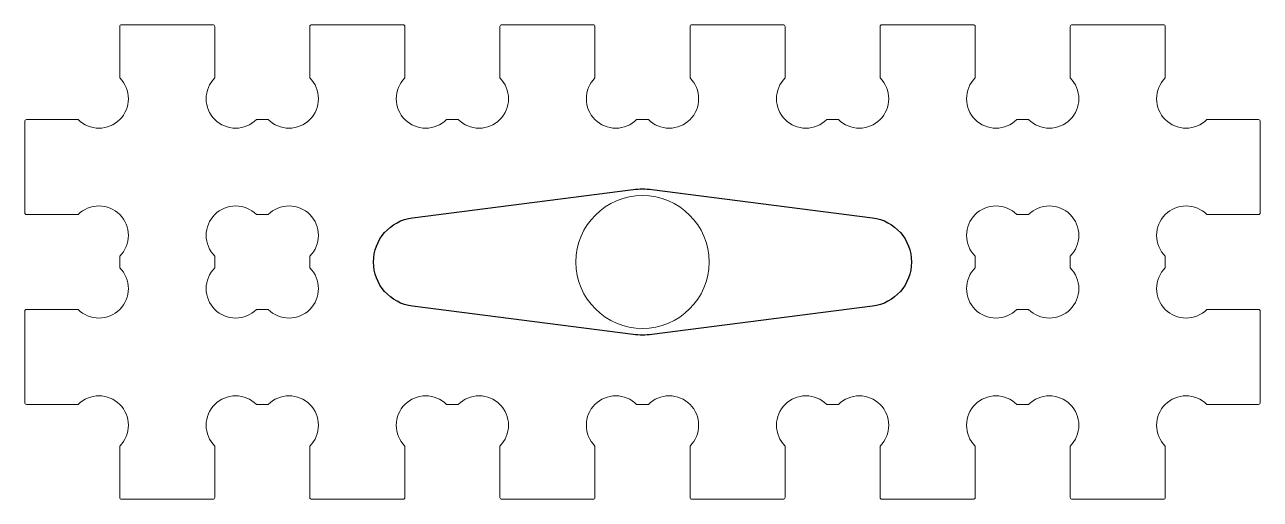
# Model space of a CAD drawing. Extents: x -32.5 to 32.5, y -12.5 to 12.5.
import ezdxf

# ---------------------------------------------------------------- set-up
doc = ezdxf.new("R2010")
doc.units = 0
doc.layers.get('0').update_dxf_attribs({"lineweight": 0})
doc.layers.add('grav2.5mm', color=3, linetype='Continuous')
doc.layers.add('holes', color=1, linetype='Continuous', lineweight=0)

msp = doc.modelspace()

# ---------------------------------------------------------------- linework, layer by layer
msp.add_lwpolyline([(-17.5, -9.692, 0.414214), (-17.5, -7.5, 0.414214), (-19.692, -7.5), (-20.308, -7.5, 0.414214), (-22.5, -7.5, 0.414214), (-22.5, -9.692), (-22.5, -12.4, -0.414214), (-22.6, -12.5), (-27.4, -12.5, -0.414214), (-27.5, -12.4), (-27.5, -9.692, 0.414214), (-27.5, -7.5, 0.414214), (-29.692, -7.5), (-32.4, -7.5, -0.414214), (-32.5, -7.4), (-32.5, -2.6, -0.414214), (-32.4, -2.5), (-29.692, -2.5, 0.414214), (-27.5, -2.5, 0.414214), (-27.5, -0.308), (-27.5, 0.308, 0.414214), (-27.5, 2.5, 0.414214), (-29.692, 2.5), (-32.4, 2.5, -0.414214), (-32.5, 2.6), (-32.5, 7.4, -0.414214), (-32.4, 7.5), (-29.692, 7.5, 0.414214), (-27.5, 7.5, 0.414214), (-27.5, 9.692), (-27.5, 12.4, -0.414214), (-27.4, 12.5), (-22.6, 12.5, -0.414214), (-22.5, 12.4), (-22.5, 9.692, 0.414214), (-22.5, 7.5, 0.414214), (-20.308, 7.5), (-19.692, 7.5, 0.414214), (-17.5, 7.5, 0.414214), (-17.5, 9.692), (-17.5, 12.4, -0.414214), (-17.4, 12.5), (-12.6, 12.5, -0.414214), (-12.5, 12.4), (-12.5, 9.692, 0.414214), (-12.5, 7.5, 0.414214), (-10.308, 7.5), (-9.692, 7.5, 0.414214), (-7.5, 7.5, 0.414214), (-7.5, 9.692), (-7.5, 12.4, -0.414214), (-7.4, 12.5), (-2.6, 12.5, -0.414214), (-2.5, 12.4), (-2.5, 9.692, 0.414214), (-2.5, 7.5, 0.414214), (-0.308, 7.5), (0.308, 7.5, 0.414214), (2.5, 7.5, 0.414214), (2.5, 9.692), (2.5, 12.4, -0.414214), (2.6, 12.5), (7.4, 12.5, -0.414214), (7.5, 12.4), (7.5, 9.692, 0.414214), (7.5, 7.5, 0.414214), (9.692, 7.5), (10.308, 7.5, 0.414214), (12.5, 7.5, 0.414214), (12.5, 9.692), (12.5, 12.4, -0.414214), (12.6, 12.5), (17.4, 12.5, -0.414214), (17.5, 12.4), (17.5, 9.692, 0.414214), (17.5, 7.5, 0.414214), (19.692, 7.5), (20.308, 7.5, 0.414214), (22.5, 7.5, 0.414214), (22.5, 9.692), (22.5, 12.4, -0.414214), (22.6, 12.5), (27.4, 12.5, -0.414214), (27.5, 12.4), (27.5, 9.692, 0.414214), (27.5, 7.5, 0.414214), (29.692, 7.5), (32.4, 7.5, -0.414214), (32.5, 7.4), (32.5, 2.6, -0.414214), (32.4, 2.5), (29.692, 2.5, 0.414214), (27.5, 2.5, 0.414214), (27.5, 0.308), (27.5, -0.308, 0.414214), (27.5, -2.5, 0.414214), (29.692, -2.5), (32.4, -2.5, -0.414214), (32.5, -2.6), (32.5, -7.4, -0.414214), (32.4, -7.5), (29.692, -7.5, 0.414214), (27.5, -7.5, 0.414214), (27.5, -9.692), (27.5, -12.4, -0.414214), (27.4, -12.5), (22.6, -12.5, -0.414214), (22.5, -12.4), (22.5, -9.692, 0.414214), (22.5, -7.5, 0.414214), (20.308, -7.5), (19.692, -7.5, 0.414214), (17.5, -7.5, 0.414214), (17.5, -9.692), (17.5, -12.4, -0.414214), (17.4, -12.5), (12.6, -12.5, -0.414214), (12.5, -12.4), (12.5, -9.692, 0.414214), (12.5, -7.5, 0.414214), (10.308, -7.5), (9.692, -7.5, 0.414214), (7.5, -7.5, 0.414214), (7.5, -9.692), (7.5, -12.4, -0.414214), (7.4, -12.5), (2.6, -12.5, -0.414214), (2.5, -12.4), (2.5, -9.692, 0.414214), (2.5, -7.5, 0.414214), (0.308, -7.5), (-0.308, -7.5, 0.414214), (-2.5, -7.5, 0.414214), (-2.5, -9.692), (-2.5, -12.4, -0.414214), (-2.6, -12.5), (-7.4, -12.5, -0.414214), (-7.5, -12.4), (-7.5, -9.692, 0.414214), (-7.5, -7.5, 0.414214), (-9.692, -7.5), (-10.308, -7.5, 0.414214), (-12.5, -7.5, 0.414214), (-12.5, -9.692), (-12.5, -12.4, -0.414214), (-12.6, -12.5), (-17.4, -12.5, -0.414214), (-17.5, -12.4), (-17.5, -9.692)], format="xyb", close=True)
at = {"layer": 'grav2.5mm', "flags": 128}
msp.add_lwpolyline([(12.099, -2.331), (0.489, -3.819, -0.063818), (-0.489, -3.819), (-12.099, -2.331, -0.880021), (-12.099, 2.331), (-0.489, 3.819, -0.063818), (0.489, 3.819), (12.099, 2.331, -0.880021), (12.099, -2.331)], format="xyb", dxfattribs=at)
at = {"layer": 'holes'}
for points in [[(-17.5, 0.308, 0.414214), (-17.5, 2.5, 0.414214), (-19.692, 2.5), (-20.308, 2.5, 0.414214), (-22.5, 2.5, 0.414214), (-22.5, 0.308), (-22.5, -0.308, 0.414214), (-22.5, -2.5, 0.414214), (-20.308, -2.5), (-19.692, -2.5, 0.414214), (-17.5, -2.5, 0.414214), (-17.5, -0.308), (-17.5, 0.308)], [(22.5, 0.308, 0.414214), (22.5, 2.5, 0.414214), (20.308, 2.5), (19.692, 2.5, 0.414214), (17.5, 2.5, 0.414214), (17.5, 0.308), (17.5, -0.308, 0.414214), (17.5, -2.5, 0.414214), (19.692, -2.5), (20.308, -2.5, 0.414214), (22.5, -2.5, 0.414214), (22.5, -0.308), (22.5, 0.308)]]:
    msp.add_lwpolyline(points, format="xyb", close=True, dxfattribs=at)
msp.add_circle((0, 0), 3.5, dxfattribs=at)

doc.saveas('drawing.dxf')
